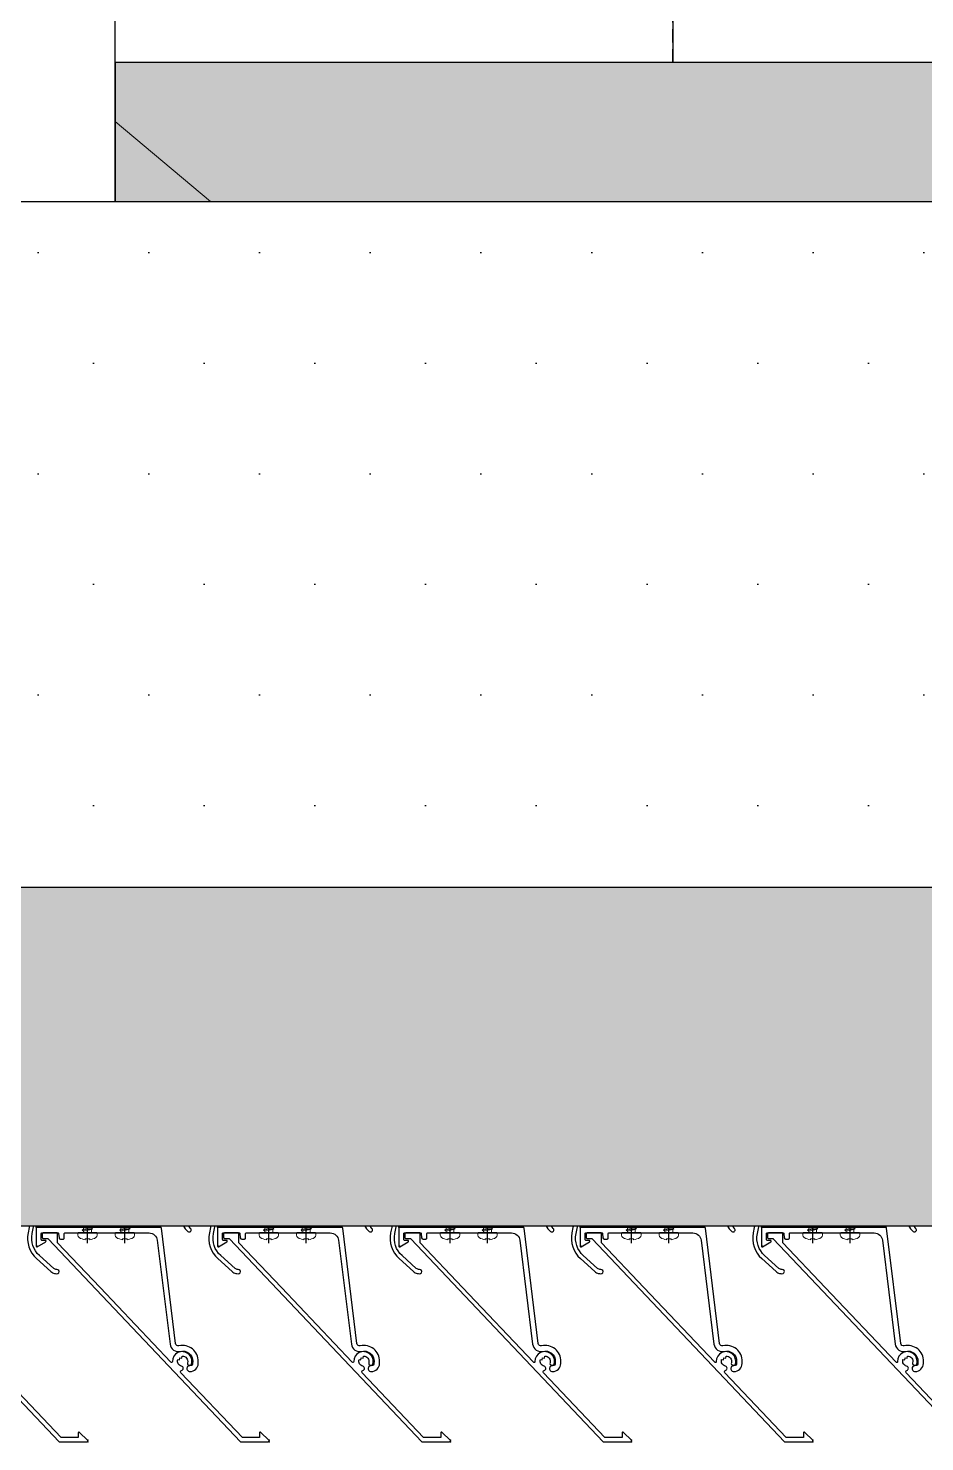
# Model space of a CAD drawing. Header units: millimetres. Extents: x -4391136 to -1798569, y -886572 to -291056.
# Drawn here: x -2446718 to -2446396, y -393611 to -393104 of the extents above; entities that cross this region are included whole.
import ezdxf

# ---------------------------------------------------------------- set-up
doc = ezdxf.new("R2010")
doc.units = ezdxf.units.MM
doc.set_wipeout_variables(frame=1)
doc.linetypes.add('CENTER', pattern=[50.8, 31.75, -6.35, 6.35, -6.35])
doc.linetypes.add('Xref-C-1-PP17-AR-2214-01-B$0$Hidden', pattern=[7.1438, 4.7625, -2.3813])
for name, color, linetype in [('000 - CONCRETE_COL_HATCH_', 7, 'Continuous'), ('000 - EXISTING_COLUMN_CUT_COLOR_5', 7, 'Continuous'), ('000 - EXISTING_CONCRETE_CUT_COLOR_5', 7, 'Continuous'), ('010 - ASPG_ACCESSORIES_MAIN_COLOR_1', 7, 'Continuous'), ('010 - ASPG_EXTR_MAIN_COLOR_2', 7, 'Continuous'), ('010 - ASPG_FLASHING_HATCH_', 7, 'Continuous'), ('010 - ASPG_FLASHING_MAIN_COLOR_2', 7, 'Continuous'), ('010 - ASPG_FLASHING_MAIN_COLOR_4', 7, 'Continuous'), ('010 - ASPG_FLASHING_WIPEOUT_', 7, 'Continuous'), ('010 - ASPG_FRAMING_MAIN_COLOR_2', 7, 'Continuous'), ('010 - ASPG_FRAMING_SUB_COLOR_2', 7, 'Continuous'), ('010 - ASPG_FRAMING_WIPEOUT_', 7, 'Continuous'), ('_PP-Dim', 7, 'Continuous'), ('BOLT & SCREW', 7, 'Continuous'), ('Center Line', 7, 'CENTER'), ('Xref-C-1-PP17-AR-2214-01-B$0$A-COLS', 7, 'Continuous'), ('Xref-C-1-PP17-AR-2214-01-B$0$A-COLS-E', 7, 'Continuous'), ('Xref-C-1-PP17-AR-2214-01-B$0$A-DETL-MBND', 7, 'Xref-C-1-PP17-AR-2214-01-B$0$Hidden'), ('Xref-C-1-PP17-AR-2214-01-B$0$S-BEAM', 7, 'Continuous'), ('Xref-C-1-PP17-AR-2214-01-B$0$WALL-E', 7, 'Continuous')]:
    doc.layers.add(name, color=color, linetype=linetype)
doc.layers.add('010 - ASPG_EXTR_DEF_SUB', color=7, linetype='Continuous', plot=False)
doc.layers.add('12-GRID', color=7, linetype='CENTER', lineweight=13)
doc.layers.add('SCREW', color=7, linetype='Continuous', lineweight=5)

# ---------------------------------------------------------------- blocks, each defined once
blk = doc.blocks.new('Xref-C-1-PP17-AR-2214-01-B$0$DPA-AR_Rectangular - 300x500-V1-ENTRANCE 2 - LOWER ROOF FLOOR PLAN01-flat-1')
at = {"layer": 'Xref-C-1-PP17-AR-2214-01-B$0$A-COLS-E', "lineweight": 9}
h = blk.add_hatch(dxfattribs=at)
h.set_pattern_fill('ACET-2D-FP_5', style=0, pattern_type=2)
h.set_pattern_definition([(50, (2730087.75, 495928.95), (-459.03375, 385.17505), [76.2, -838.2]), (355, (2730087.75, 495928.95), (65.28253, 746.1827), [60.96, -670.56]), (100.451, (2730148.5, 495923.6), (-693.383, -127.89768), [64.76, -712.36]), (46.184, (2730087.75, 496132.15), (-648.5725, 622.30642), [114.3, -1257.3]), (96.636, (2730178.1, 496118.1), (-1050.5343, -122.21992), [97.14, -1068.54]), (351.184, (2730087.7, 496132.1), (172.19714, 1110.27497), [91.44, -1005.84]), (21, (2730189.35, 496081.35), (-214.74339, 559.42566), [76.2, -838.2]), (326, (2730189.35, 496081.35), (418.85394, 620.9765), [60.96, -670.56]), (71.451, (2730239.9, 496047.26), (-668.45247, 224.29692), [64.76, -712.36]), (37.5, (2730087.75, 495928.95), (-158.769242, 206.912105), [33.528, -628.904, 33.528, -1320.292]), (37.5, (2730087.75, 495928.95), (-158.769242, 206.912105), [-695.96, -647.192, 33.528, -639.572]), (7.5, (2730087.75, 495928.95), (-47.303606, 359.30656), [33.528, -354.584, 33.528, -870.204]), (7.5, (2730087.75, 495928.95), (-47.303606, 359.30656), [-421.64, -613.664, 33.528, -223.012]), (327.5, (2729861.18, 495928.95), (146.191164, 229.474162), [33.528, -220.472, 33.528, -1810.512]), (327.5, (2729861.18, 495928.95), (146.191164, 229.474162), [-287.528, -758.952, 33.528, -1018.032]), (317.5, (2729759.6, 495928.95), (321.09789, 350.41686), [33.528, -296.672, 33.528, -1239.52]), (317.5, (2729759.6, 495928.95), (321.09789, 350.41686), [-363.728, -492.76, 33.528, -713.232])])
h.paths.add_polyline_path([(10.23, -250), (150, -250), (150, 250), (-150, 250), (-150, -250)])
at = {"layer": 'Xref-C-1-PP17-AR-2214-01-B$0$A-COLS', "color": 7}
for p, q in [((150, 250), (-150, 250)), ((-150, 250), (-150, -250)), ((150, -250), (150, 250)), ((-150, -250), (150, -250))]:
    blk.add_line(p, q, dxfattribs=at)
blk = doc.blocks.new('*U2737')
at = {"layer": '000 - CONCRETE_COL_HATCH_'}
h = blk.add_hatch(dxfattribs=at)
h.set_pattern_fill('AR-CONC', scale=0.5)
h.set_pattern_definition([(50, (0, -6e-15), (3.5863, -0.31376), [0.375, -4.125]), (355, (0, -6e-15), (-0.693757, 3.76096), [0.3, -3.3]), (100.4514, (0.299, -0.026), (2.892544, 3.4472), [0.3187, -3.50571]), (46.1842, (0, 1), (5.33621, -0.827596), [0.5625, -6.1875]), (96.6356, (0.4447, 0.931), (4.67331, 4.87059), [0.47805, -5.25857]), (351.1842, (0, 1), (4.67331, 4.87059), [0.45, -4.95]), (21, (0.5, 0.75), (2.984535, -2.013094), [0.375, -4.125]), (326, (0.5, 0.75), (1.216577, 3.62575), [0.3, -3.3]), (71.4514, (0.7487, 0.5822), (4.20111, 1.612656), [0.3187, -3.50571]), (37.5, (0, -6e-15), (0.060799, 1.664469), [0, -3.26, 0, -3.35, 0, -3.3125]), (7.5, (0, -6e-15), (1.315348, 1.972059), [0, -1.91, 0, -3.185, 0, -1.2625]), (327.5, (-1.115, -6e-15), (2.669112, -0.1127744), [0, -1.25, 0, -3.9, 0, -5.175]), (317.5, (-1.615, -6e-15), (2.91593, 0.500525), [0, -1.625, 0, -2.59, 0, -3.675])])
h.paths.add_polyline_path([(-250, -150), (250, -150), (250, 150), (-250, 150)])
at = {"color": 7}
blk.add_point((0, 0), dxfattribs=at)
at = {"layer": '000 - EXISTING_COLUMN_CUT_COLOR_5', "color": 7}
blk.add_lwpolyline([(-250, -150), (250, -150), (250, 150), (-250, 150)], close=True, dxfattribs=at)
blk = doc.blocks.new('W-1-PP17-ENT2_REV00_20260526-152612_EX_LOPF-1')
at = {"layer": 'Xref-C-1-PP17-AR-2214-01-B$0$A-DETL-MBND', "color": 7}
for p, q in [((670, -9905), (670, -7340)), ((670, -10205), (970, -10205))]:
    blk.add_line(p, q, dxfattribs=at)
at = {"layer": 'Xref-C-1-PP17-AR-2214-01-B$0$S-BEAM', "color": 7}
for p, q in [((670, -7240), (670, -9905)), ((470, -10205.02), (470, -9805.02)), ((-19235, -10205.02), (470, -10205.02))]:
    blk.add_line(p, q, dxfattribs=at)
at = {"layer": 'Xref-C-1-PP17-AR-2214-01-B$0$WALL-E', "color": 7}
for p, q in [((670, -9905), (470, -9905)), ((970, -10205), (-13435, -10205))]:
    blk.add_line(p, q, dxfattribs=at)
at = {"color": 7, "rotation": 270}
blk.add_blockref('Xref-C-1-PP17-AR-2214-01-B$0$DPA-AR_Rectangular - 300x500-V1-ENTRANCE 2 - LOWER ROOF FLOOR PLAN01-flat-1', (720, -10055), dxfattribs=at)
at = {"layer": '000 - EXISTING_CONCRETE_CUT_COLOR_5', "color": 7}
blk.add_blockref('*U2737', (720, -10055), dxfattribs=at)
blk = doc.blocks.new('PZG35-9D5')
at = {"layer": 'Center Line', "color": 7}
blk.add_line((0, 3.73), (0, -10.53), dxfattribs=at)
at = {"layer": 'SCREW', "color": 7}
for p, q in [((-1.4, 0), (-1.4, -1.09)), ((1.4, 0), (1.4, -0.59)), ((-1.85, -1.4), (1.85, -0.9)), ((-1.85, -1.4), (-1.4, -1.09)), ((-1.85, -1.4), (-1.4, -1.71)), ((-1.85, -2.7), (1.85, -2.2)), ((-1.85, -2.7), (-1.4, -2.39)), ((-1.85, -2.7), (-1.4, -3.01)), ((-1.85, -4), (-1.4, -3.69)), ((-1.85, -4), (-0.99, -3.88)), ((-1.85, -4), (-1.4, -4.31)), ((-1.4, -1.09), (1.4, -0.59)), ((-1.4, -1.71), (1.4, -1.21)), ((-1.4, -1.71), (-1.4, -2.39)), ((-1.4, -2.39), (1.4, -1.89)), ((-1.4, -3.01), (1.4, -2.51)), ((-1.4, -3.01), (-1.4, -3.69)), ((-1.4, -3.69), (-0.84, -3.59)), ((-1.4, -4.31), (-1.18, -4.27)), ((-1.4, -4.31), (-1.4, -8.1)), ((0.56, -3.34), (1.4, -3.19)), ((0.71, -3.65), (1.85, -3.5)), ((0.71, -3.93), (1.4, -3.81)), ((0.71, -4.61), (1.4, -4.49)), ((0.71, -4.95), (1.85, -4.8)), ((1.85, -0.9), (1.4, -0.59)), ((1.85, -0.9), (1.4, -1.21)), ((1.4, -1.21), (1.4, -1.89)), ((1.85, -2.2), (1.4, -1.89)), ((1.85, -2.2), (1.4, -2.51)), ((1.4, -2.51), (1.4, -3.19)), ((1.85, -3.5), (1.4, -3.19)), ((1.85, -3.5), (1.4, -3.81)), ((1.4, -3.81), (1.4, -4.49)), ((1.85, -4.8), (1.4, -4.49)), ((1.85, -4.8), (1.4, -5.11)), ((0, -9.5), (-1.4, -8.1)), ((0, -9.5), (1.4, -8.1)), ((0.71, -5.23), (1.4, -5.11)), ((1.4, -5.11), (1.4, -8.1))]:
    blk.add_line(p, q, dxfattribs=at)
blk.add_lwpolyline([(0, -9.5), (0.71, -5.23), (0.71, -3.6, 0.417657), (0.41, -3.3, 0.108102), (-0.84, -3.59), (-1.4, -4.7)], format="xyb", dxfattribs=at)
blk = doc.blocks.new('*U3396')
at = {"layer": 'SCREW', "color": 7}
blk.add_lwpolyline([(3.03, 1.78, 0.09906), (0.8, 2.55), (0.8, 2.27), (-0.8, 2.27), (-0.8, 2.55, 0.09906), (-3.03, 1.78, 0.266588), (-3.5, 0.96), (-3.5, 0.2, 0.414214), (-3.3, 0), (3.3, 0, 0.414214), (3.5, 0.2), (3.5, 0.96, 0.266588)], format="xyb", close=True, dxfattribs=at)
blk.add_blockref('PZG35-9D5', (0, 0), dxfattribs=at)
blk = doc.blocks.new('*U3399')
at = {"color": 7}
blk.add_point((0, 0), dxfattribs=at)
at = {"layer": '010 - ASPG_ACCESSORIES_MAIN_COLOR_1', "color": 7}
blk.add_lwpolyline([(-39.7, -0.6, 0.414214), (-40, -0.9), (-40, -7.37, 0.57735), (-39.65, -7.57), (-36.64, -5.83, 0.767327), (-36.79, -5.3), (-37.9, -5.3, -0.414214), (-38.2, -5), (-38.2, -2.8, -0.414214), (-38, -2.6), (-32.18, -2.6, -0.388879), (-31.98, -2.78), (-31.85, -4.34, 0.388879), (-31.35, -4.8), (-30.3, -4.8, 0.414214), (-30, -4.5), (-30, -2.9, -0.414214), (-29.7, -2.6), (0.41, -2.6, -0.378969), (3.39, -5.24), (7.95, -42.52, 0.446593), (11.62, -45.08, -0.489802), (16.08, -48.68), (16.06, -49.36, -0.18248), (15.8, -50.02, -0.267949), (15.33, -50.17, 1.122115), (15.1, -52.34, 0.405004), (18.06, -49.4), (18.08, -48.72, 0.489805), (11.16, -43.13, -0.446597), (9.94, -42.28), (4.87, -0.85, 0.364176), (4.57, -0.6)], format="xyb", close=True, dxfattribs=at)
at = {"layer": '010 - ASPG_EXTR_DEF_SUB', "color": 7}
for p in [(-40, -0.5), (43.44, -76.9), (43.44, -77.5)]:
    blk.add_point(p, dxfattribs=at)
at = {"layer": '010 - ASPG_EXTR_MAIN_COLOR_2', "color": 7}
blk.add_lwpolyline([(11.37, -48.15), (11.47, -47.44), (12.18, -47.56), (12.29, -46.79, -0.535538), (14.19, -49.17, 0.991572), (15.66, -49.58, 1.157025), (8.79, -48.77, -0.688558), (8.27, -48.99), (-17.14, -22.17), (-32.34, -6.13), (-32.34, -2.9, 0.414312), (-32.64, -2.6), (-37.54, -2.6, 0.414116), (-37.84, -2.9), (-37.84, -4.3, 0.414214), (-37.54, -4.6), (-35.99, -4.6, -0.205895), (-35.77, -4.69), (33.23, -77.5), (43.14, -77.5, 0.668179), (43.36, -76.99), (40.52, -74.15, 0.668179), (40.01, -74.36), (40.01, -76), (33.87, -76), (11.86, -52.78, -0.558354), (12.08, -51.95, 0.766275), (12.04, -50.39, -0.438583), (10.71, -48.05)], format="xyb", close=True, dxfattribs=at)
at = {"layer": 'SCREW', "color": 7, "rotation": 180}
for p in [(-21.65, -2.5), (-8.24, -2.5)]:
    blk.add_blockref('*U3396', p, dxfattribs=at)
blk = doc.blocks.new('*U2063')
at = {"color": 7}
blk.add_wipeout([(945, 4), (60, 4), (60, 69.3), (945, 69.3)], dxfattribs=at).dxf.layer = '010 - ASPG_FRAMING_WIPEOUT_'
at = {"layer": '010 - ASPG_FRAMING_MAIN_COLOR_2', "color": 7}
blk.add_lwpolyline([(915, 69.3), (90, 69.3), (90, 6), (915, 6)], close=True, dxfattribs=at)
at = {"layer": '010 - ASPG_FRAMING_SUB_COLOR_2', "color": 7}
for points in [[(945, 4), (60, 4), (60, 69.3), (945, 69.3)], [(60, 2), (60, 4), (945, 4), (945, 2)]]:
    blk.add_lwpolyline(points, close=True, dxfattribs=at)
at = {"color": 7, "xscale": -1, "rotation": 180}
for p in [(351.77, 69.3), (416.77, 69.3), (481.77, 69.3), (546.77, 69.3), (611.77, 69.3), (676.77, 69.3)]:
    blk.add_blockref('*U3399', p, dxfattribs=at)
blk = doc.blocks.new('W-1-PP17-ENT2_REV00_20260528-225335_ASPG_UPPF')
at = {"color": 7, "xscale": -1, "rotation": 180}
blk.add_blockref('*U2063', (65, -10253), dxfattribs=at)
blk = doc.blocks.new('*U3395')
at = {"layer": '12-GRID', "color": 7, "linetype": 'CENTER'}
for p, q in [((0, -6.2), (0, 2.2)), ((-4.2, -2), (4.2, -2))]:
    blk.add_line(p, q, dxfattribs=at)
at = {"layer": 'BOLT & SCREW', "color": 7}
for p, q in [((-0.55, -1.77), (-1.77, -1.56)), ((-0.55, -2.23), (-1.77, -2.44)), ((-0.46, -1.77), (-0.88, -1.56)), ((-0.46, -2.23), (-0.88, -2.44)), ((-0.23, -1.45), (-0.44, -0.23)), ((-0.23, -1.54), (-0.44, -1.12)), ((-0.23, -2.46), (-0.44, -2.88)), ((-0.23, -2.55), (-0.44, -3.77)), ((0.23, -1.45), (0.44, -0.23)), ((0.23, -1.54), (0.44, -1.12)), ((0.44, -2.88), (0.23, -2.46)), ((0.23, -2.55), (0.44, -3.77)), ((0.46, -1.77), (0.88, -1.56)), ((0.46, -2.23), (0.88, -2.44)), ((0.55, -1.77), (1.77, -1.56)), ((0.55, -2.23), (1.77, -2.44))]:
    blk.add_line(p, q, dxfattribs=at)
for points in [[(-1.77, -1.56), (-0.88, -1.56, 0.414214), (-0.44, -1.12), (-0.44, -0.23), (0.44, -0.23), (0.44, -1.12, 0.414214), (0.88, -1.56), (1.77, -1.56), (1.77, -2.44), (0.88, -2.44, 0.414214), (0.44, -2.88), (0.44, -3.77), (-0.44, -3.77), (-0.44, -2.88, 0.414214), (-0.88, -2.44), (-1.77, -2.44)], [(0.23, -2.46, -0.414214), (0.46, -2.23), (0.55, -2.23), (0.55, -1.77), (0.46, -1.77, -0.414214), (0.23, -1.54), (0.23, -1.45), (-0.23, -1.45), (-0.23, -1.54, -0.414214), (-0.46, -1.77), (-0.55, -1.77), (-0.55, -2.23), (-0.46, -2.23, -0.414214), (-0.23, -2.46), (-0.23, -2.55), (0.23, -2.55)]]:
    blk.add_lwpolyline(points, format="xyb", close=True, dxfattribs=at)
blk.add_circle((0, -2), 3.5, dxfattribs=at)
blk = doc.blocks.new('*U3044')
at = {"layer": '010 - ASPG_EXTR_DEF_SUB', "color": 7}
for p in [(260, 0), (325, 0), (390, 0), (455, 0), (520, 0)]:
    blk.add_point(p, dxfattribs=at)
at = {"layer": '010 - ASPG_EXTR_MAIN_COLOR_2', "color": 7}
for points in [[(249.8, 14.29, -0.014998), (256.92, 21.45, -0.738349), (259.92, 19.76, 0.004917), (256.81, 4.8, 0.263611), (259.88, -4.46), (265, -9.08, 0.125884), (266.27, -9.75, 0.044275), (267.09, -9.87, 1.107655), (267.13, -8.33, -0.215596), (266.02, -7.99), (260.89, -3.35, -0.263611), (258.28, 4.51, -0.004855), (261.34, 19.26, 0.23396), (260.82, 21.95, -0.24081), (260.71, 24.9, -0.104157), (260.78, 25), (262.99, 26.93, -0.229021), (265.7, 26.89, -0.381721), (270.27, 9.07, 0.977382), (271.62, 8.41, 0.361105), (267.41, 27.5, -0.496126), (267.44, 30.69, 0.003188), (269.06, 31.9, -0.002827), (270.56, 33.07, 0.077048), (303.74, 68.44, -0.247674), (303.99, 68.57), (305.98, 68.57, -0.044131), (306.47, 68.5, -0.125846), (308.96, 67.21, -0.098851), (309.82, 66.03, -0.205828), (309.79, 61.2, -0.115116), (306.37, 57.18, 0.822373), (307.46, 56.1, 0.109185), (311.15, 60.56, 0.208323), (311.19, 66.64, 0.100528), (309.97, 68.32, 0.145116), (306.29, 70.07), (290.76, 70.07, 0.433659), (290.46, 69.75), (290.84, 63.96, 0.082069), (290.86, 63.87, 0.720654), (292.33, 63.97, 0.079224), (292.34, 64.07), (292.07, 68.14, -0.433659), (292.47, 68.57), (300.86, 68.57, -0.607385), (301.35, 67.62, -0.045829), (282.78, 45.76, -0.560492), (282.29, 45.89, 0.31786), (279.21, 48.24, 0.953288), (279.08, 46.72, -2.423004), (277.26, 44.89, 0.952315), (275.74, 44.76, 0.300821), (277.89, 41.76, -0.560492), (277.98, 41.25, -0.019425), (268.62, 33.46, -0.552501), (268.15, 33.64, 0.344461), (264.99, 36.3, 0.952015), (264.86, 34.78, -2.423186), (263.04, 32.95, 0.952015), (261.52, 32.82, 0.2854), (263.49, 29.89, -0.553378), (263.56, 29.38, 0.030674), (248.46, 15.06, 0.4171)], [(588.56, 29.38, 0.030674), (573.46, 15.06, 0.4171), (574.11, 5.27, 0.935553), (575.1, 6.41, -0.43441), (574.8, 14.29, -0.014998), (581.92, 21.45, -0.738349)]]:
    blk.add_lwpolyline(points, format="xyb", dxfattribs=at)
for points in [[(355.76, 70.07, 0.433659), (355.46, 69.75), (355.84, 63.96, 0.082069), (355.86, 63.87, 0.720654), (357.33, 63.97, 0.079224), (357.34, 64.07), (357.07, 68.14, -0.433659), (357.47, 68.57), (365.86, 68.57, -0.607385), (366.35, 67.62, -0.045829), (347.78, 45.76, -0.560492), (347.29, 45.89, 0.31786), (344.21, 48.24, 0.953288), (344.08, 46.72, -2.423004), (342.26, 44.89, 0.952315), (340.74, 44.76, 0.300821), (342.89, 41.76, -0.560492), (342.98, 41.25, -0.019425), (333.62, 33.46, -0.552501), (333.15, 33.64, 0.344461), (329.99, 36.3, 0.952015), (329.86, 34.78, -2.423186), (328.04, 32.95, 0.952015), (326.52, 32.82, 0.2854), (328.49, 29.89, -0.553378), (328.56, 29.38, 0.030674), (313.46, 15.06, 0.4171), (314.11, 5.27, 0.935553), (315.1, 6.41, -0.43441), (314.8, 14.29, -0.014998), (321.92, 21.45, -0.738349), (324.92, 19.76, 0.004917), (321.81, 4.8, 0.263611), (324.88, -4.46), (330, -9.08, 0.125884), (331.27, -9.75, 0.044275), (332.09, -9.87, 1.107655), (332.13, -8.33, -0.215596), (331.02, -7.99), (325.89, -3.35, -0.263611), (323.28, 4.51, -0.004855), (326.34, 19.26, 0.23396), (325.82, 21.95, -0.24081), (325.71, 24.9, -0.104157), (325.78, 25), (327.99, 26.93, -0.229021), (330.7, 26.89, -0.381721), (335.27, 9.07, 0.977382), (336.62, 8.41, 0.361105), (332.41, 27.5, -0.496126), (332.44, 30.69, 0.003188), (334.06, 31.9, -0.002827), (335.56, 33.07, 0.077048), (368.74, 68.44, -0.247674), (368.99, 68.57), (370.98, 68.57, -0.044131), (371.47, 68.5, -0.125846), (373.96, 67.21, -0.098851), (374.82, 66.03, -0.205828), (374.79, 61.2, -0.115116), (371.37, 57.18, 0.822373), (372.46, 56.1, 0.109185), (376.15, 60.56, 0.208323), (376.19, 66.64, 0.100528), (374.97, 68.32, 0.145116), (371.29, 70.07)], [(420.76, 70.07, 0.433659), (420.46, 69.75), (420.84, 63.96, 0.082069), (420.86, 63.87, 0.720654), (422.33, 63.97, 0.079224), (422.34, 64.07), (422.07, 68.14, -0.433659), (422.47, 68.57), (430.86, 68.57, -0.607385), (431.35, 67.62, -0.045829), (412.78, 45.76, -0.560492), (412.29, 45.89, 0.31786), (409.21, 48.24, 0.953288), (409.08, 46.72, -2.423004), (407.26, 44.89, 0.952315), (405.74, 44.76, 0.300821), (407.89, 41.76, -0.560492), (407.98, 41.25, -0.019425), (398.62, 33.46, -0.552501), (398.15, 33.64, 0.344461), (394.99, 36.3, 0.952015), (394.86, 34.78, -2.423186), (393.04, 32.95, 0.952015), (391.52, 32.82, 0.2854), (393.49, 29.89, -0.553378), (393.56, 29.38, 0.030674), (378.46, 15.06, 0.4171), (379.11, 5.27, 0.935553), (380.1, 6.41, -0.43441), (379.8, 14.29, -0.014998), (386.92, 21.45, -0.738349), (389.92, 19.76, 0.004917), (386.81, 4.8, 0.263611), (389.88, -4.46), (395, -9.08, 0.125884), (396.27, -9.75, 0.044275), (397.09, -9.87, 1.107655), (397.13, -8.33, -0.215596), (396.02, -7.99), (390.89, -3.35, -0.263611), (388.28, 4.51, -0.004855), (391.34, 19.26, 0.23396), (390.82, 21.95, -0.24081), (390.71, 24.9, -0.104157), (390.78, 25), (392.99, 26.93, -0.229021), (395.7, 26.89, -0.381721), (400.27, 9.07, 0.977382), (401.62, 8.41, 0.361105), (397.41, 27.5, -0.496126), (397.44, 30.69, 0.003188), (399.06, 31.9, -0.002827), (400.56, 33.07, 0.077048), (433.74, 68.44, -0.247674), (433.99, 68.57), (435.98, 68.57, -0.044131), (436.47, 68.5, -0.125846), (438.96, 67.21, -0.098851), (439.82, 66.03, -0.205828), (439.79, 61.2, -0.115116), (436.37, 57.18, 0.822373), (437.46, 56.1, 0.109185), (441.15, 60.56, 0.208323), (441.19, 66.64, 0.100528), (439.97, 68.32, 0.145116), (436.29, 70.07)], [(485.76, 70.07, 0.433659), (485.46, 69.75), (485.84, 63.96, 0.082069), (485.86, 63.87, 0.720654), (487.33, 63.97, 0.079224), (487.34, 64.07), (487.07, 68.14, -0.433659), (487.47, 68.57), (495.86, 68.57, -0.607385), (496.35, 67.62, -0.045829), (477.78, 45.76, -0.560492), (477.29, 45.89, 0.31786), (474.21, 48.24, 0.953288), (474.08, 46.72, -2.423004), (472.26, 44.89, 0.952315), (470.74, 44.76, 0.300821), (472.89, 41.76, -0.560492), (472.98, 41.25, -0.019425), (463.62, 33.46, -0.552501), (463.15, 33.64, 0.344461), (459.99, 36.3, 0.952015), (459.86, 34.78, -2.423186), (458.04, 32.95, 0.952015), (456.52, 32.82, 0.2854), (458.49, 29.89, -0.553378), (458.56, 29.38, 0.030674), (443.46, 15.06, 0.4171), (444.11, 5.27, 0.935553), (445.1, 6.41, -0.43441), (444.8, 14.29, -0.014998), (451.92, 21.45, -0.738349), (454.92, 19.76, 0.004917), (451.81, 4.8, 0.263611), (454.88, -4.46), (460, -9.08, 0.125884), (461.27, -9.75, 0.044275), (462.09, -9.87, 1.107655), (462.13, -8.33, -0.215596), (461.02, -7.99), (455.89, -3.35, -0.263611), (453.28, 4.51, -0.004855), (456.34, 19.26, 0.23396), (455.82, 21.95, -0.24081), (455.71, 24.9, -0.104157), (455.78, 25), (457.99, 26.93, -0.229021), (460.7, 26.89, -0.381721), (465.27, 9.07, 0.977382), (466.62, 8.41, 0.361105), (462.41, 27.5, -0.496126), (462.44, 30.69, 0.003188), (464.06, 31.9, -0.002827), (465.56, 33.07, 0.077048), (498.74, 68.44, -0.247674), (498.99, 68.57), (500.98, 68.57, -0.044131), (501.47, 68.5, -0.125846), (503.96, 67.21, -0.098851), (504.82, 66.03, -0.205828), (504.79, 61.2, -0.115116), (501.37, 57.18, 0.822373), (502.46, 56.1, 0.109185), (506.15, 60.56, 0.208323), (506.19, 66.64, 0.100528), (504.97, 68.32, 0.145116), (501.29, 70.07)], [(550.76, 70.07, 0.433659), (550.46, 69.75), (550.84, 63.96, 0.082069), (550.86, 63.87, 0.720654), (552.33, 63.97, 0.079224), (552.34, 64.07), (552.07, 68.14, -0.433659), (552.47, 68.57), (560.86, 68.57, -0.607385), (561.35, 67.62, -0.045829), (542.78, 45.76, -0.560492), (542.29, 45.89, 0.31786), (539.21, 48.24, 0.953288), (539.08, 46.72, -2.423004), (537.26, 44.89, 0.952315), (535.74, 44.76, 0.300821), (537.89, 41.76, -0.560492), (537.98, 41.25, -0.019425), (528.62, 33.46, -0.552501), (528.15, 33.64, 0.344461), (524.99, 36.3, 0.952015), (524.86, 34.78, -2.423186), (523.04, 32.95, 0.952015), (521.52, 32.82, 0.2854), (523.49, 29.89, -0.553378), (523.56, 29.38, 0.030674), (508.46, 15.06, 0.4171), (509.11, 5.27, 0.935553), (510.1, 6.41, -0.43441), (509.8, 14.29, -0.014998), (516.92, 21.45, -0.738349), (519.92, 19.76, 0.004917), (516.81, 4.8, 0.263611), (519.88, -4.46), (525, -9.08, 0.125884), (526.27, -9.75, 0.044275), (527.09, -9.87, 1.107655), (527.13, -8.33, -0.215596), (526.02, -7.99), (520.89, -3.35, -0.263611), (518.28, 4.51, -0.004855), (521.34, 19.26, 0.23396), (520.82, 21.95, -0.24081), (520.71, 24.9, -0.104157), (520.78, 25), (522.99, 26.93, -0.229021), (525.7, 26.89, -0.381721), (530.27, 9.07, 0.977382), (531.62, 8.41, 0.361105), (527.41, 27.5, -0.496126), (527.44, 30.69, 0.003188), (529.06, 31.9, -0.002827), (530.56, 33.07, 0.077048), (563.74, 68.44, -0.247674), (563.99, 68.57), (565.98, 68.57, -0.044131), (566.47, 68.5, -0.125846), (568.96, 67.21, -0.098851), (569.82, 66.03, -0.205828), (569.79, 61.2, -0.115116), (566.37, 57.18, 0.822373), (567.46, 56.1, 0.109185), (571.15, 60.56, 0.208323), (571.19, 66.64, 0.100528), (569.97, 68.32, 0.145116), (566.29, 70.07)]]:
    blk.add_lwpolyline(points, format="xyb", close=True, dxfattribs=at)
at = {"color": 7, "rotation": 179.999999999989}
for p in [(279.09, 42.89), (344.09, 42.89), (409.09, 42.89), (474.09, 42.89), (539.09, 42.89), (264.87, 30.95), (329.87, 30.95), (394.87, 30.95), (459.87, 30.95), (524.87, 30.95)]:
    blk.add_blockref('*U3395', p, dxfattribs=at)
blk = doc.blocks.new('*U3059')
at = {"color": 7}
blk.add_wipeout([(0, -52), (901, -52), (705, -298), (0, -298)], dxfattribs=at).dxf.layer = '010 - ASPG_FLASHING_WIPEOUT_'
at = {"layer": '010 - ASPG_FLASHING_HATCH_'}
h = blk.add_hatch(dxfattribs=at)
h.set_pattern_fill('DOTS', scale=0.5)
h.set_pattern_definition([(0, (0, 0), (19.8438, 39.6875), [0, -39.6875])])
h.paths.add_polyline_path([(0, -52), (901, -52), (705, -298), (0, -298)])
at = {"layer": '010 - ASPG_FLASHING_MAIN_COLOR_2', "color": 7}
blk.add_lwpolyline([(0, -52), (901, -52), (705, -298), (0, -298)], close=True, dxfattribs=at)
at = {"color": 7}
blk.add_wipeout([(0, 69.3), (1022.3, 69.3), (901, -52), (0, -52)], dxfattribs=at).dxf.layer = '010 - ASPG_FLASHING_WIPEOUT_'
at = {"layer": '010 - ASPG_FLASHING_HATCH_'}
h = blk.add_hatch(dxfattribs=at)
h.set_pattern_fill('DOTS', scale=0.1)
h.set_pattern_definition([(0, (0, 0), (3.96875, 7.9375), [0, -7.9375])])
h.paths.add_polyline_path([(0, 69.3), (1022.3, 69.3), (901, -52), (0, -52)])
at = {"layer": '010 - ASPG_FLASHING_MAIN_COLOR_4', "color": 7}
blk.add_lwpolyline([(0, 69.3), (1022.3, 69.3), (901, -52), (0, -52)], close=True, dxfattribs=at)

msp = doc.modelspace()

# ---------------------------------------------------------------- block references
at = {"color": 7}
msp.add_blockref('W-1-PP17-ENT2_REV00_20260528-225335_ASPG_UPPF', (-2447156.51, -383210.87), dxfattribs=at)

# ---------------------------------------------------------------- next in the draw order: block references
msp.add_blockref('*U3044', (-2446974.51, -393540.54), dxfattribs=at)

# ---------------------------------------------------------------- next in the draw order: block references
at = {"layer": '_PP-Dim', "color": 7}
msp.add_blockref('W-1-PP17-ENT2_REV00_20260526-152612_EX_LOPF-1', (-2447156.51, -383210.87), dxfattribs=at)

# ---------------------------------------------------------------- next in the draw order: block references
at = {"color": 7, "xscale": -1, "rotation": 180}
msp.add_blockref('*U3059', (-2447091.51, -393463.87), dxfattribs=at)

doc.saveas('drawing.dxf')
